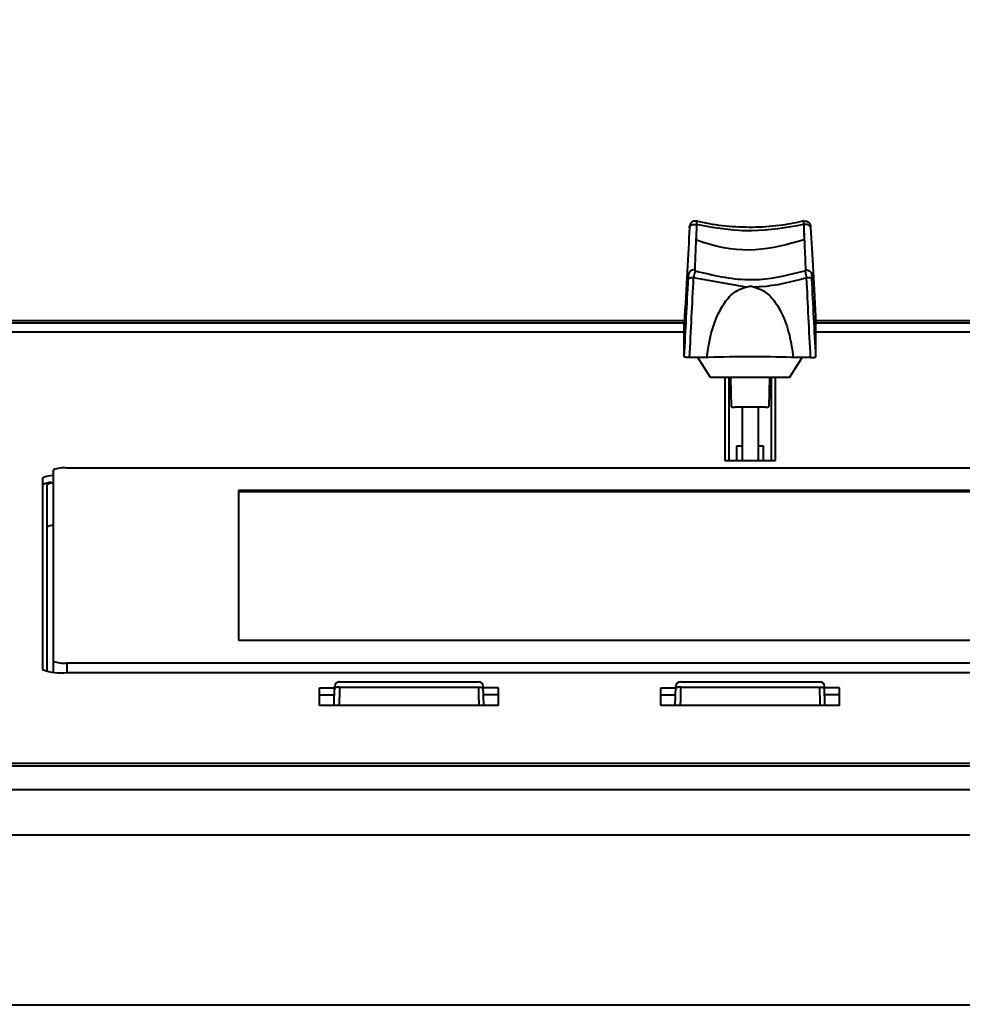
# Model space of a CAD drawing. Header units: inches. Extents: x 1.2 to 43.4, y 1.7 to 28.6.
# Drawn here: x 34.564 to 37.327, y 1.737 to 4.626 of the extents above; entities that cross this region are included whole.
import ezdxf

# ---------------------------------------------------------------- set-up
doc = ezdxf.new("R2010")
doc.units = ezdxf.units.IN
doc.header["$MEASUREMENT"] = 0
doc.layers.add('DIM', color=1, linetype='Continuous')
doc.styles.add('Arial', font='arial.ttf')
doc.dimstyles.new('ANSI & Metric .30 Stacked', dxfattribs={"dimscale": 2.666667, "dimtxt": 0.3, "dimasz": 0.375, "dimexe": 0.3, "dimexo": 0.3, "dimgap": 0.1, "dimtad": 0, "dimtih": 1, "dimtoh": 1, "dimzin": 4, "dimdsep": 46, "dimtxsty": 'Arial', "dimcen": 0.15, "dimadec": 0, "dimazin": 0, "dimtfac": 0.75, "dimtofl": 0, "dimtmove": 0, "dimatfit": 3, "dimfxl": 1, "dimtolj": 1, "dimtzin": 0, "dimarcsym": 0})

# ---------------------------------------------------------------- blocks, each defined once
blk = doc.blocks.new('*D8')
at = {"layer": 'Defpoints', "color": 0, "transparency": 16777216}
for p in [(43.3922, 5.7798), (25.0851, 3.6804), (43.3922, 3.6804)]:
    blk.add_point(p, dxfattribs=at)
at = {"layer": 'DIM', "color": 0, "lineweight": -2, "transparency": 16777216}
for p, q in [((25.0851, 3.9804), (25.0851, 6.0798)), ((43.3922, 3.9804), (43.3922, 6.0798)), ((25.4601, 5.7798), (33.3513, 5.7798)), ((43.0172, 5.7798), (35.126, 5.7798))]:
    blk.add_line(p, q, dxfattribs=at)
at = {"layer": 'DIM', "color": 0, "transparency": 16777216}
for points in [[(25.4601, 5.8423), (25.4601, 5.7173), (25.0851, 5.7798)], [(43.0172, 5.8423), (43.0172, 5.7173), (43.3922, 5.7798)]]:
    blk.add_solid(points, dxfattribs=at)
at = {"layer": 'DIM', "color": 0, "transparency": 16777216, "char_height": 0.3, "attachment_point": 5, "style": 'Arial'}
for s, insert in [('\\A1;18.31', (34.2387, 6.0331)), ('\\A1;[465mm]', (34.2387, 5.4875))]:
    blk.add_mtext(s, dxfattribs=dict(at, insert=insert))

msp = doc.modelspace()

# ---------------------------------------------------------------- linework, layer by layer
for p, q in [((36.5279, 4.0189), (36.5277, 4.0162)), ((36.8825, 4.0189), (36.8827, 4.0162)), ((36.5475, 4.0051), (36.5468, 3.9802)), ((36.8628, 4.0051), (36.8635, 3.9802)), ((36.6932, 3.8421), (36.5395, 3.869)), ((36.5125, 3.7429), (33.8683, 3.7429)), ((36.5122, 3.7362), (33.8687, 3.7362)), ((36.5122, 3.6377), (36.5122, 3.7362)), ((37.5125, 3.7429), (36.8978, 3.7429)), ((37.5122, 3.7362), (36.8982, 3.7362)), ((36.8982, 3.6377), (36.8982, 3.7362)), ((36.5122, 3.7102), (33.8687, 3.7102)), ((37.5122, 3.7102), (36.8982, 3.7102)), ((36.5787, 3.6358), (36.5278, 3.6358)), ((36.5894, 3.5767), (36.5523, 3.6358)), ((36.5837, 3.6359), (36.5787, 3.6358)), ((36.821, 3.5767), (36.858, 3.6358)), ((36.8316, 3.6358), (36.8267, 3.6359)), ((36.8826, 3.6358), (36.8316, 3.6358)), ((36.821, 3.5767), (36.5894, 3.5767)), ((36.6307, 3.5767), (36.6307, 3.3338)), ((36.6427, 3.5767), (36.6427, 3.3338)), ((36.6502, 3.4914), (36.6487, 3.5767)), ((36.7617, 3.5767), (36.7602, 3.4914)), ((36.7677, 3.3338), (36.7677, 3.5767)), ((36.7797, 3.3338), (36.7797, 3.5767)), ((36.7502, 3.4901), (36.6602, 3.4901)), ((36.6816, 3.4901), (36.6816, 3.3338)), ((36.7288, 3.4901), (36.7288, 3.3338)), ((36.6816, 3.3762), (36.6658, 3.3762)), ((36.6658, 3.3762), (36.6658, 3.3338)), ((36.7446, 3.3762), (36.7288, 3.3762)), ((36.7446, 3.3338), (36.7446, 3.3762)), ((36.6307, 3.3338), (36.7797, 3.3338)), ((34.6627, 2.7137), (34.6627, 3.3068)), ((41.7083, 3.3116), (34.702, 3.3116)), ((34.631, 3.2822), (34.631, 2.7209)), ((34.643, 3.2624), (34.643, 2.7161)), ((35.2052, 3.2455), (35.2052, 2.8068)), ((41.2052, 3.2455), (35.2052, 3.2455)), ((41.2052, 3.2416), (35.2052, 3.2416)), ((35.2052, 2.8068), (41.2052, 2.8068)), ((34.702, 2.7407), (41.7083, 2.7407)), ((34.702, 2.7407), (34.702, 2.7122)), ((34.702, 2.7122), (41.7083, 2.7122)), ((35.4432, 2.6155), (35.4432, 2.6672)), ((35.4432, 2.6672), (35.4872, 2.6672)), ((35.4858, 2.6155), (35.4873, 2.6717)), ((35.5011, 2.6851), (35.9093, 2.6851)), ((35.5011, 2.6851), (35.5011, 2.685)), ((35.5011, 2.685), (35.9093, 2.685)), ((35.5018, 2.6697), (35.9086, 2.6697)), ((35.9093, 2.6851), (35.9093, 2.685)), ((35.9246, 2.6155), (35.9231, 2.6717)), ((35.9672, 2.6672), (35.9232, 2.6672)), ((35.9672, 2.6155), (35.9672, 2.6672)), ((36.4432, 2.6155), (36.4432, 2.6672)), ((36.4432, 2.6672), (36.4872, 2.6672)), ((36.4858, 2.6155), (36.4873, 2.6717)), ((36.5011, 2.6851), (36.9093, 2.6851)), ((36.5011, 2.6851), (36.5011, 2.685)), ((36.5011, 2.685), (36.9093, 2.685)), ((36.5018, 2.6697), (36.9086, 2.6697)), ((36.9093, 2.6851), (36.9093, 2.685)), ((36.9246, 2.6155), (36.9231, 2.6717)), ((36.9672, 2.6672), (36.9232, 2.6672)), ((36.9672, 2.6155), (36.9672, 2.6672)), ((35.4432, 2.6473), (35.4867, 2.6473)), ((35.9672, 2.6473), (35.9237, 2.6473)), ((36.4432, 2.6473), (36.4867, 2.6473)), ((36.9672, 2.6473), (36.9237, 2.6473)), ((35.9672, 2.6155), (35.4432, 2.6155)), ((36.9672, 2.6155), (36.4432, 2.6155)), ((42.1835, 2.4456), (26.2938, 2.4456)), ((26.2938, 2.4388), (42.1835, 2.4388)), ((42.1835, 2.3686), (26.2938, 2.3686)), ((42.1835, 2.2358), (26.2938, 2.2358)), ((42.1835, 1.737), (26.2938, 1.737))]:
    msp.add_line(p, q)
at = {"flags": 128}
for points in [[(36.5278, 4.016), (36.5284, 4.0185), (36.5298, 4.0207), (36.5318, 4.0227), (36.5345, 4.0242), (36.5377, 4.0253), (36.5412, 4.0258), (36.5448, 4.0258), (36.5483, 4.0252)], [(36.8825, 4.016), (36.882, 4.0185), (36.8806, 4.0207), (36.8785, 4.0227), (36.8758, 4.0242), (36.8727, 4.0253), (36.8692, 4.0258), (36.8656, 4.0258), (36.862, 4.0252)], [(35.5018, 2.6697), (35.4991, 2.6697), (35.4966, 2.6695), (35.4942, 2.6692), (35.4921, 2.6688), (35.4904, 2.6682), (35.4891, 2.6675), (35.4883, 2.6668), (35.488, 2.666)], [(35.9086, 2.6697), (35.9113, 2.6697), (35.9138, 2.6695), (35.9162, 2.6692), (35.9183, 2.6688), (35.92, 2.6682), (35.9213, 2.6675), (35.9221, 2.6668), (35.9224, 2.666)], [(36.5018, 2.6697), (36.4991, 2.6697), (36.4966, 2.6695), (36.4942, 2.6692), (36.4921, 2.6688), (36.4904, 2.6682), (36.4891, 2.6675), (36.4883, 2.6668), (36.488, 2.666)], [(36.9086, 2.6697), (36.9113, 2.6697), (36.9138, 2.6695), (36.9162, 2.6692), (36.9183, 2.6688), (36.92, 2.6682), (36.9213, 2.6675), (36.9221, 2.6668), (36.9224, 2.666)]]:
    msp.add_lwpolyline(points, dxfattribs=at)
for centre, radius, start, end in [((36.5351, 3.8518), 0.0178, 75.8317, 129.2365), ((36.8752, 3.8518), 0.0178, 50.7635, 104.1683), ((36.7052, -0.3942), 4.032, 88.2726, 91.7274), ((34.6923, 3.2273), 0.0849, 83.4441, 110.4525), ((34.661, 3.2233), 0.0662, 88.5972, 117.0349), ((34.6543, 3.2256), 0.0435, 86.5873, 122.3715), ((34.6613, 3.2338), 0.0339, 87.7515, 122.7357), ((34.6613, 3.1098), 0.0339, 87.7515, 122.7357), ((34.6923, 2.825), 0.0849, 249.5465, 276.5568), ((34.6845, 2.8645), 0.1533, 249.5466, 276.5567), ((35.5011, 2.6713), 0.0138, 90, 178.4839), ((35.501, 2.6712), 0.0137, 89.7852, 178.2556), ((35.9093, 2.6713), 0.0138, 1.5161, 90), ((35.9094, 2.6712), 0.0137, 1.7444, 90.2148), ((36.5011, 2.6713), 0.0138, 90, 178.4839), ((36.501, 2.6712), 0.0137, 89.7852, 178.2556), ((36.9093, 2.6713), 0.0138, 1.5161, 90), ((36.9094, 2.6712), 0.0137, 1.7444, 90.2148)]:
    msp.add_arc(centre, radius, start, end)
for centre, major_axis, ratio, start_param, end_param in [((36.5108, 3.6462), (0.027, 0.5183), 0.00637, 0.776352, 1.396595), ((36.5104, 3.684), (0.0345, 0.6628), 0.00637, 4.642907, 4.990237), ((36.526, 3.6832), (0.0345, 0.6784), 0.006224, 4.642892, 4.990222), ((36.6602, 3.4914), (0.01, 0), 0.121869, 3.141588, 4.71208), ((36.7502, 3.4914), (0.01, 0), 0.121869, 4.712698, 6.28319), ((35.9143, 2.5077), (-0.0139, 0.55), 0.003109, 1.271733, 1.373475), ((35.8894, 3.946), (-0.0334, 1.2846), 0.003189, 3.134776, 3.267468), ((36.9143, 2.5077), (-0.0139, 0.55), 0.003109, 1.271733, 1.373475), ((36.8894, 3.946), (-0.0334, 1.2846), 0.003189, 3.134776, 3.267468)]:
    msp.add_ellipse(centre, major_axis=major_axis, ratio=ratio, start_param=start_param, end_param=end_param)
at = {"extrusion": (0, 0, -1)}
for centre, major_axis, ratio, start_param, end_param in [((36.8996, 3.6462), (-0.027, 0.5183), 0.00637, 0.776352, 1.396595), ((36.8844, 3.6832), (-0.0345, 0.6784), 0.006224, 4.642892, 4.990222), ((36.9, 3.684), (-0.0345, 0.6628), 0.00637, 4.642907, 4.990237), ((35.5209, 3.946), (0.0334, 1.2846), 0.003189, 3.134776, 3.267468), ((35.496, 2.5077), (0.0139, 0.55), 0.003109, 1.271733, 1.373475), ((36.5209, 3.946), (0.0334, 1.2846), 0.003189, 3.134776, 3.267468), ((36.496, 2.5077), (0.0139, 0.55), 0.003109, 1.271733, 1.373475)]:
    msp.add_ellipse(centre, major_axis=major_axis, ratio=ratio, start_param=start_param, end_param=end_param, dxfattribs=at)
for points, knots in [([(36.5279, 4.0189), (36.5279, 4.0189), (36.5278, 4.0184), (36.5278, 4.0172), (36.5277, 4.0161)], [0, 0, 0, 0, 0.035776, 1, 1, 1, 1]), ([(36.5278, 4.016), (36.5279, 4.0172), (36.528, 4.0195), (36.528, 4.021), (36.528, 4.021), (36.5279, 4.0196), (36.5279, 4.0189)], [0, 0, 0, 0, 0.24721, 0.494253, 0.746477, 1, 1, 1, 1]), ([(36.5471, 4.0351), (36.5465, 4.0353), (36.544, 4.0361), (36.5396, 4.0354), (36.5351, 4.0334), (36.5321, 4.0308), (36.5301, 4.0281), (36.529, 4.0257), (36.5284, 4.0238), (36.5282, 4.0225), (36.5281, 4.0219), (36.528, 4.0215), (36.528, 4.0208), (36.5279, 4.0203), (36.5279, 4.0193), (36.5279, 4.0189)], [0, 0, 0, 0, 0.0563984, 0.2383305, 0.3790778, 0.4956148, 0.5941125, 0.6750955, 0.7374244, 0.7732895, 0.7938266, 0.8135784, 0.8469295, 0.9473821, 1, 1, 1, 1]), ([(36.5483, 4.0252), (36.5477, 4.0107), (36.5461, 3.9755), (36.5441, 3.9294), (36.543, 3.9018), (36.5427, 3.8911), (36.5426, 3.8906)], [0, 0, 0, 0, 0.251189, 0.610682, 0.980601, 1, 1, 1, 1]), ([(36.5471, 4.0349), (36.5473, 4.0349), (36.5479, 4.035), (36.5484, 4.032), (36.5483, 4.0275), (36.5483, 4.0252)], [0, 0, 0, 0, 0.156347, 0.576487, 1, 1, 1, 1]), ([(36.8631, 4.0359), (36.8423, 4.0314), (36.7965, 4.0217), (36.7222, 4.0159), (36.6438, 4.0188), (36.5848, 4.0263), (36.5539, 4.0343), (36.5474, 4.036)], [0, 0, 0, 0, 0.20298, 0.446567, 0.691251, 0.935018, 1, 1, 1, 1]), ([(36.862, 4.0252), (36.812, 4.0166), (36.7493, 4.0059), (36.6429, 4.008), (36.5893, 4.0178), (36.5483, 4.0252)], [0, 0, 0, 0, 0.48183, 0.603063, 1, 1, 1, 1]), ([(36.8632, 4.0349), (36.8631, 4.0349), (36.8625, 4.035), (36.862, 4.032), (36.862, 4.0275), (36.862, 4.0252)], [0, 0, 0, 0, 0.156347, 0.576487, 1, 1, 1, 1]), ([(36.862, 4.0252), (36.8627, 4.0107), (36.8643, 3.9755), (36.8663, 3.9294), (36.8674, 3.9018), (36.8677, 3.8911), (36.8677, 3.8906)], [0, 0, 0, 0, 0.251189, 0.610682, 0.980601, 1, 1, 1, 1]), ([(36.8633, 4.0351), (36.8639, 4.0353), (36.8664, 4.0361), (36.8708, 4.0354), (36.8753, 4.0334), (36.8783, 4.0308), (36.8803, 4.0281), (36.8814, 4.0257), (36.882, 4.0238), (36.8822, 4.0225), (36.8823, 4.0219), (36.8823, 4.0215), (36.8824, 4.0208), (36.8824, 4.0203), (36.8825, 4.0193), (36.8825, 4.0189)], [0, 0, 0, 0, 0.0563984, 0.2383305, 0.3790778, 0.4956148, 0.5941125, 0.6750955, 0.7374244, 0.7732895, 0.7938266, 0.8135784, 0.8469295, 0.9473821, 1, 1, 1, 1]), ([(36.8825, 4.016), (36.8825, 4.0172), (36.8824, 4.0195), (36.8823, 4.021), (36.8824, 4.021), (36.8825, 4.0196), (36.8825, 4.0189)], [0, 0, 0, 0, 0.24721, 0.494253, 0.746477, 1, 1, 1, 1]), ([(36.8825, 4.0189), (36.8825, 4.0189), (36.8825, 4.0184), (36.8826, 4.0172), (36.8827, 4.0161)], [0, 0, 0, 0, 0.035776, 1, 1, 1, 1]), ([(36.8634, 3.9802), (36.8161, 3.9671), (36.7212, 3.9409), (36.6178, 3.9569), (36.5619, 3.9747), (36.5528, 3.9781), (36.5468, 3.9802)], [0, 0, 0, 0, 0.45231, 0.909806, 0.941019, 1, 1, 1, 1]), ([(36.5239, 3.8655), (36.524, 3.8674), (36.5241, 3.87), (36.5242, 3.8718), (36.5242, 3.8723)], [0, 0, 0, 0, 0.702943, 1, 1, 1, 1]), ([(36.5242, 3.8723), (36.5243, 3.8731), (36.5244, 3.8753), (36.5244, 3.8772), (36.5244, 3.8778), (36.5244, 3.8769), (36.5243, 3.8766)], [0, 0, 0, 0, 0.1789751, 0.4845083, 0.7793104, 1, 1, 1, 1]), ([(36.5448, 3.8913), (36.5439, 3.8917), (36.541, 3.8927), (36.5361, 3.8921), (36.5316, 3.8901), (36.5285, 3.8875), (36.5265, 3.8848), (36.5254, 3.8823), (36.5248, 3.8804), (36.5246, 3.8791), (36.5245, 3.8784), (36.5244, 3.878), (36.5244, 3.8776), (36.5244, 3.8771), (36.5243, 3.8768)], [0, 0, 0, 0, 0.096018, 0.287781, 0.435692, 0.55788, 0.661193, 0.746266, 0.811954, 0.850921, 0.872288, 0.891647, 0.924172, 1, 1, 1, 1]), ([(36.5448, 3.8912), (36.5447, 3.8912), (36.5444, 3.8911), (36.5432, 3.8867), (36.5416, 3.8795), (36.5402, 3.873), (36.5396, 3.8695), (36.5395, 3.869)], [0, 0, 0, 0, 0.195774, 0.463165, 0.731943, 0.95969, 1, 1, 1, 1]), ([(36.5449, 3.8896), (36.5961, 3.8774), (36.6583, 3.8626), (36.767, 3.865), (36.8217, 3.8787), (36.8654, 3.8896)], [0, 0, 0, 0, 0.482261, 0.585617, 1, 1, 1, 1]), ([(36.8656, 3.8913), (36.8665, 3.8917), (36.8694, 3.8927), (36.8743, 3.8921), (36.8788, 3.8901), (36.8819, 3.8875), (36.8838, 3.8848), (36.885, 3.8823), (36.8856, 3.8804), (36.8858, 3.8791), (36.8859, 3.8784), (36.8859, 3.878), (36.886, 3.8776), (36.886, 3.8771), (36.886, 3.8768)], [0, 0, 0, 0, 0.096018, 0.287781, 0.435692, 0.55788, 0.661193, 0.746266, 0.811954, 0.850921, 0.872288, 0.891647, 0.924172, 1, 1, 1, 1]), ([(36.8656, 3.8912), (36.8657, 3.8912), (36.866, 3.8911), (36.8672, 3.8867), (36.8688, 3.8795), (36.8701, 3.873), (36.8708, 3.8695), (36.8709, 3.869)], [0, 0, 0, 0, 0.195774, 0.463165, 0.731943, 0.95969, 1, 1, 1, 1]), ([(36.8862, 3.8723), (36.8861, 3.8731), (36.886, 3.8753), (36.886, 3.8772), (36.886, 3.8778), (36.886, 3.8769), (36.886, 3.8766)], [0, 0, 0, 0, 0.1789751, 0.4845083, 0.7793104, 1, 1, 1, 1]), ([(36.8865, 3.8655), (36.8864, 3.8674), (36.8863, 3.87), (36.8862, 3.8718), (36.8862, 3.8723)], [0, 0, 0, 0, 0.702943, 1, 1, 1, 1]), ([(36.6932, 3.8421), (36.6956, 3.8429), (36.7017, 3.845), (36.7102, 3.8448), (36.7156, 3.8428), (36.7172, 3.8421)], [0, 0, 0, 0, 0.304027, 0.787474, 1, 1, 1, 1]), ([(36.8709, 3.869), (36.8259, 3.8573), (36.7752, 3.844), (36.7231, 3.8423), (36.7172, 3.8421)], [0, 0, 0, 0, 0.886615, 1, 1, 1, 1]), ([(36.5787, 3.6358), (36.5792, 3.6397), (36.5841, 3.6835), (36.5983, 3.7426), (36.633, 3.8022), (36.6605, 3.8315), (36.6839, 3.8391), (36.6932, 3.8421)], [0, 0, 0, 0, 0.047044, 0.530551, 0.706932, 0.883366, 1, 1, 1, 1]), ([(36.7172, 3.8421), (36.7265, 3.8391), (36.7499, 3.8315), (36.7774, 3.8022), (36.803, 3.7581), (36.8224, 3.7018), (36.8286, 3.6578), (36.8316, 3.6358)], [0, 0, 0, 0, 0.116437, 0.292571, 0.468654, 0.733954, 1, 1, 1, 1]), ([(36.5278, 3.6358), (36.526, 3.6359), (36.5225, 3.6359), (36.5178, 3.6362), (36.5143, 3.6367), (36.5125, 3.6372), (36.5123, 3.6376), (36.5122, 3.6377)], [0, 0, 0, 0, 0.214815, 0.429665, 0.644206, 0.858597, 1, 1, 1, 1]), ([(36.8826, 3.6358), (36.8843, 3.6359), (36.8879, 3.6359), (36.8925, 3.6362), (36.8961, 3.6367), (36.8979, 3.6372), (36.8981, 3.6376), (36.8982, 3.6377)], [0, 0, 0, 0, 0.214815, 0.429665, 0.644206, 0.858597, 1, 1, 1, 1])]:
    msp.add_open_spline(points, degree=3, knots=knots)

# ---------------------------------------------------------------- dimensions: what is measured, and where the dimension line sits
at = {"layer": 'DIM'}
dim = msp.add_linear_dim(base=(43.3922, 5.7798), p1=(25.0851, 3.6804), p2=(43.3922, 3.6804), dimstyle='ANSI & Metric .30 Stacked', override={"dimpost": '\\X'}, dxfattribs=at)
dim.commit()
dim.dimension.update_dxf_attribs({"geometry": '*D8', "text_midpoint": (34.2387, 5.7798)})

doc.saveas('drawing.dxf')
